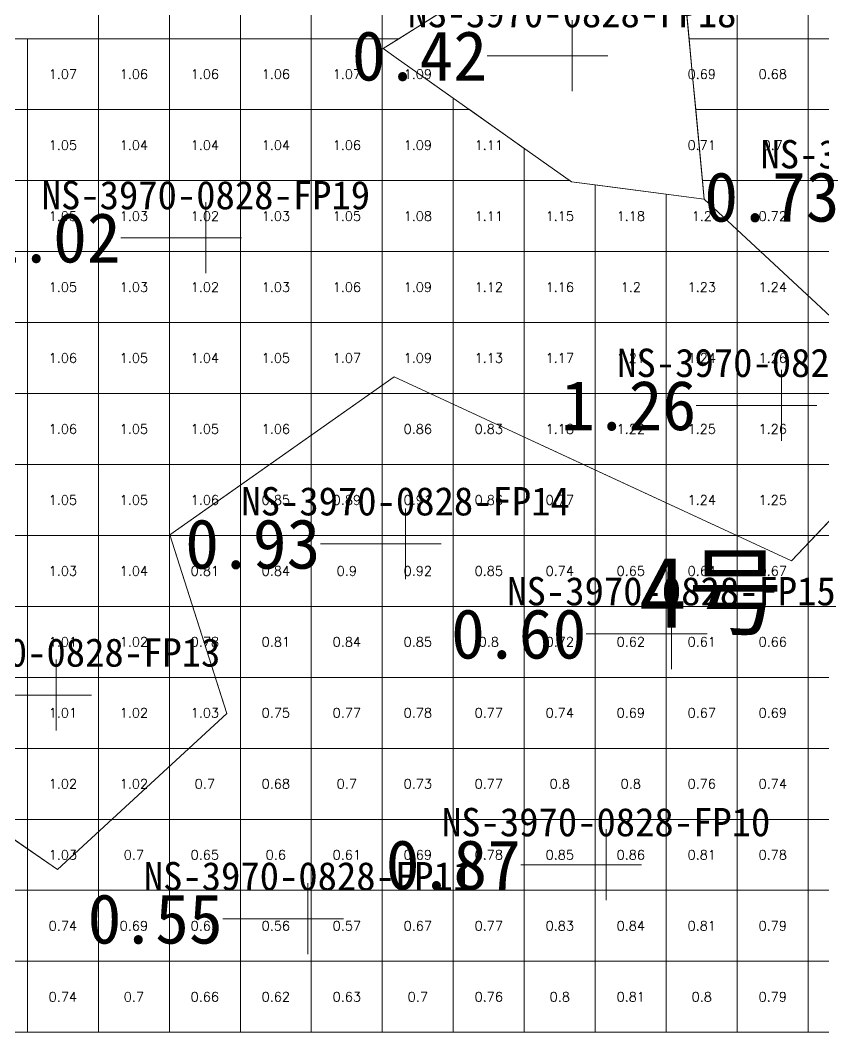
# Model space of a CAD drawing. Header units: inches. Extents: x 469759 to 470079, y 4349683 to 4349873.
# Drawn here: x 469988.03 to 469999.35, y 4349702.59 to 4349716.81 of the extents above; entities that cross this region are included whole.
import ezdxf
from ezdxf.enums import TextEntityAlignment as Align

# ---------------------------------------------------------------- set-up
doc = ezdxf.new("R2010")
doc.units = ezdxf.units.IN
doc.header["$MEASUREMENT"] = 0
for name, color, linetype, lineweight in [('0.500-1.000', 7, 'Continuous', 0), ('1.000-1.500', 7, 'Continuous', 0), ('孔口文字', 7, 'Continuous', 0), ('点', 7, 'Continuous', 0), ('爆区方格网', 7, 'Continuous', 0), ('线条', 7, 'Continuous', 0), ('钻孔', 7, 'Continuous', 0)]:
    doc.layers.add(name, color=color, linetype=linetype, lineweight=lineweight)
doc.styles.add('3dmine_textStyle_1', font='txt.shx', dxfattribs={"height": 1, "bigfont": 'gbcbig.shx'})
doc.styles.add('3dmine_textStyle_3', font='SimSun.ttf', dxfattribs={"height": 1})

msp = doc.modelspace()

# ---------------------------------------------------------------- hatches: boundary and pattern name
at = {"layer": '钻孔', "linetype": 'Continuous', "lineweight": 0, "true_color": 0x808080, "extrusion": (0, 1, 0)}
msp.add_hatch(color=8, dxfattribs=at).paths.add_polyline_path([(-469996.81, 3959.722), (-469995.81, 3959.722), (-469995.81, 3970.722), (-469996.81, 3970.722)], flags=0)
at = {"layer": '钻孔', "linetype": 'Continuous', "lineweight": 0, "true_color": 0x0000ff, "extrusion": (0, 1, 0)}
for points in [[(-469991.649, 3959.77), (-469990.649, 3959.77), (-469990.649, 3970.77), (-469991.649, 3970.77)], [(-469999.756, 3959.548), (-469998.756, 3959.548), (-469998.756, 3970.548), (-469999.756, 3970.548)], [(-469989.539, 3959.628), (-469988.539, 3959.628), (-469988.539, 3970.628), (-469989.539, 3970.628)]]:
    msp.add_hatch(color=5, dxfattribs=at).paths.add_polyline_path(points, flags=0)
at = {"layer": '钻孔', "linetype": 'Continuous', "lineweight": 0, "true_color": 0x00ffff, "extrusion": (0, 1, 0)}
for points in [[(-469994.462, 3959.731), (-469993.462, 3959.731), (-469993.462, 3970.731), (-469994.462, 3970.731)], [(-469998.208, 3959.633), (-469997.208, 3959.633), (-469997.208, 3970.633), (-469998.208, 3970.633)], [(-469997.287, 3960.377), (-469996.287, 3960.377), (-469996.287, 3970.377), (-469997.287, 3970.377)], [(-469993.087, 3959.664), (-469992.087, 3959.664), (-469992.087, 3970.664), (-469993.087, 3970.664)]]:
    msp.add_hatch(color=4, dxfattribs=at).paths.add_polyline_path(points, flags=0)

# ---------------------------------------------------------------- linework, layer by layer
at = {"layer": '0.500-1.000', "color": 4, "linetype": 'Continuous', "lineweight": 0, "true_color": 0x00ffff}
msp.add_lwpolyline([(469978.742, 4349698.281), (469980.154, 4349702.694), (469981.009, 4349705.366), (469982.742, 4349711.814), (469985.267, 4349707.116), (469988.107, 4349705.148), (469988.558, 4349704.836), (469990.942, 4349707.038), (469990.864, 4349707.283), (469990.139, 4349709.552), (469993.3, 4349711.78), (469995.933, 4349710.561), (469998.897, 4349709.188), (470000.187, 4349710.546), (470000.892, 4349711.288), (469997.67, 4349714.286), (469997.501, 4349716.07), (469997.307, 4349718.121), (469996.76, 4349719.232), (469994.803, 4349723.2), (469997.774, 4349724.997), (470000.469, 4349723.908), (470003.514, 4349725.713), (470004.352, 4349723.499)], dxfattribs=at)
at = {"layer": '1.000-1.500', "color": 5, "linetype": 'Continuous', "lineweight": 0, "true_color": 0x0000ff}
msp.add_lwpolyline([(469995.839, 4349718.091), (469993.144, 4349716.406), (469993.327, 4349716.277), (469995.366, 4349714.835), (469995.8, 4349714.527), (469997.67, 4349714.286), (470000.892, 4349711.288), (469998.897, 4349709.188), (469994.336, 4349711.301), (469993.3, 4349711.78), (469990.902, 4349710.09), (469990.139, 4349709.552), (469990.942, 4349707.038), (469988.558, 4349704.836), (469985.267, 4349707.116), (469984.751, 4349708.076), (469982.742, 4349711.814), (469984.963, 4349716.86)], dxfattribs=at)
at = {"layer": '点', "color": 138, "linetype": 'Continuous', "lineweight": 0, "true_color": 0x004c4c}
for points, elevation in [([(469995.81, 4349715.805), (469995.81, 4349716.805)], 3970.722), ([(469996.31, 4349716.305), (469995.31, 4349716.305)], 3970.722), ([(469990.649, 4349713.241), (469990.649, 4349714.241)], 3970.77), ([(469991.149, 4349713.741), (469990.149, 4349713.741)], 3970.77), ([(469998.756, 4349710.878), (469998.756, 4349711.878)], 3970.548), ([(469999.256, 4349711.378), (469998.256, 4349711.378)], 3970.548), ([(469993.462, 4349708.927), (469993.462, 4349709.927)], 3970.731), ([(469993.962, 4349709.427), (469992.962, 4349709.427)], 3970.731), ([(469997.208, 4349707.66), (469997.208, 4349708.66)], 3970.633), ([(469997.708, 4349708.16), (469996.708, 4349708.16)], 3970.633), ([(469988.539, 4349706.796), (469988.539, 4349707.796)], 3970.628), ([(469989.039, 4349707.296), (469988.039, 4349707.296)], 3970.628), ([(469996.287, 4349704.406), (469996.287, 4349705.406)], 3970.377), ([(469996.787, 4349704.906), (469995.787, 4349704.906)], 3970.377), ([(469992.087, 4349703.644), (469992.087, 4349704.644)], 3970.664), ([(469992.587, 4349704.144), (469991.587, 4349704.144)], 3970.664)]:
    msp.add_lwpolyline(points, dxfattribs=dict(at, elevation=elevation))
at = {"layer": '爆区方格网', "color": 5, "linetype": 'Continuous', "lineweight": 0, "true_color": 0x0000ff, "elevation": 3971.003}
for points in [[(469990.134, 4349716.545), (469989.134, 4349716.545), (469989.134, 4349717.545), (469990.134, 4349717.545), (469990.134, 4349716.545)], [(469991.134, 4349716.545), (469990.134, 4349716.545), (469990.134, 4349717.545), (469991.134, 4349717.545), (469991.134, 4349716.545)], [(469992.134, 4349716.545), (469991.134, 4349716.545), (469991.134, 4349717.545), (469992.134, 4349717.545), (469992.134, 4349716.545)], [(469993.134, 4349716.545), (469992.134, 4349716.545), (469992.134, 4349717.545), (469993.134, 4349717.545), (469993.134, 4349716.545)], [(469994.134, 4349717.025), (469993.366, 4349716.545), (469993.134, 4349716.545), (469993.134, 4349717.545), (469994.134, 4349717.545), (469994.134, 4349717.025)], [(469988.134, 4349715.545), (469987.134, 4349715.545), (469987.134, 4349716.545), (469988.134, 4349716.545), (469988.134, 4349715.545)], [(469989.134, 4349715.545), (469988.134, 4349715.545), (469988.134, 4349716.545), (469989.134, 4349716.545), (469989.134, 4349715.545)], [(469990.134, 4349715.545), (469989.134, 4349715.545), (469989.134, 4349716.545), (469990.134, 4349716.545), (469990.134, 4349715.545)], [(469991.134, 4349715.545), (469990.134, 4349715.545), (469990.134, 4349716.545), (469991.134, 4349716.545), (469991.134, 4349715.545)], [(469992.134, 4349715.545), (469991.134, 4349715.545), (469991.134, 4349716.545), (469992.134, 4349716.545), (469992.134, 4349715.545)], [(469993.134, 4349715.545), (469992.134, 4349715.545), (469992.134, 4349716.545), (469993.134, 4349716.545), (469993.134, 4349715.545)], [(469993.144, 4349716.406), (469993.327, 4349716.277), (469994.134, 4349715.706), (469994.134, 4349715.545), (469993.134, 4349715.545), (469993.134, 4349716.545), (469993.366, 4349716.545), (469993.144, 4349716.406)], [(469988.134, 4349714.545), (469987.134, 4349714.545), (469987.134, 4349715.545), (469988.134, 4349715.545), (469988.134, 4349714.545)], [(469989.134, 4349714.545), (469988.134, 4349714.545), (469988.134, 4349715.545), (469989.134, 4349715.545), (469989.134, 4349714.545)], [(469990.134, 4349714.545), (469989.134, 4349714.545), (469989.134, 4349715.545), (469990.134, 4349715.545), (469990.134, 4349714.545)], [(469991.134, 4349714.545), (469990.134, 4349714.545), (469990.134, 4349715.545), (469991.134, 4349715.545), (469991.134, 4349714.545)], [(469992.134, 4349714.545), (469991.134, 4349714.545), (469991.134, 4349715.545), (469992.134, 4349715.545), (469992.134, 4349714.545)], [(469993.134, 4349714.545), (469992.134, 4349714.545), (469992.134, 4349715.545), (469993.134, 4349715.545), (469993.134, 4349714.545)], [(469994.134, 4349714.545), (469993.134, 4349714.545), (469993.134, 4349715.545), (469994.134, 4349715.545), (469994.134, 4349714.545)], [(469995.134, 4349714.998), (469995.134, 4349714.545), (469994.134, 4349714.545), (469994.134, 4349715.545), (469994.362, 4349715.545), (469995.134, 4349714.998)], [(469988.134, 4349713.545), (469987.134, 4349713.545), (469987.134, 4349714.545), (469988.134, 4349714.545), (469988.134, 4349713.545)], [(469989.134, 4349713.545), (469988.134, 4349713.545), (469988.134, 4349714.545), (469989.134, 4349714.545), (469989.134, 4349713.545)], [(469990.134, 4349713.545), (469989.134, 4349713.545), (469989.134, 4349714.545), (469990.134, 4349714.545), (469990.134, 4349713.545)], [(469991.134, 4349713.545), (469990.134, 4349713.545), (469990.134, 4349714.545), (469991.134, 4349714.545), (469991.134, 4349713.545)], [(469992.134, 4349713.545), (469991.134, 4349713.545), (469991.134, 4349714.545), (469992.134, 4349714.545), (469992.134, 4349713.545)], [(469993.134, 4349713.545), (469992.134, 4349713.545), (469992.134, 4349714.545), (469993.134, 4349714.545), (469993.134, 4349713.545)], [(469994.134, 4349713.545), (469993.134, 4349713.545), (469993.134, 4349714.545), (469994.134, 4349714.545), (469994.134, 4349713.545)], [(469995.134, 4349713.545), (469994.134, 4349713.545), (469994.134, 4349714.545), (469995.134, 4349714.545), (469995.134, 4349713.545)], [(469995.8, 4349714.527), (469996.134, 4349714.484), (469996.134, 4349713.545), (469995.134, 4349713.545), (469995.134, 4349714.545), (469995.775, 4349714.545), (469995.8, 4349714.527)], [(469998.134, 4349713.545), (469997.134, 4349713.545), (469997.134, 4349714.355), (469997.67, 4349714.286), (469997.646, 4349714.545), (469998.134, 4349714.545), (469998.134, 4349713.545)], [(469997.134, 4349714.355), (469997.134, 4349713.545), (469996.134, 4349713.545), (469996.134, 4349714.484), (469997.134, 4349714.355)], [(469988.134, 4349712.545), (469987.134, 4349712.545), (469987.134, 4349713.545), (469988.134, 4349713.545), (469988.134, 4349712.545)], [(469989.134, 4349712.545), (469988.134, 4349712.545), (469988.134, 4349713.545), (469989.134, 4349713.545), (469989.134, 4349712.545)], [(469990.134, 4349712.545), (469989.134, 4349712.545), (469989.134, 4349713.545), (469990.134, 4349713.545), (469990.134, 4349712.545)], [(469991.134, 4349712.545), (469990.134, 4349712.545), (469990.134, 4349713.545), (469991.134, 4349713.545), (469991.134, 4349712.545)], [(469992.134, 4349712.545), (469991.134, 4349712.545), (469991.134, 4349713.545), (469992.134, 4349713.545), (469992.134, 4349712.545)], [(469993.134, 4349712.545), (469992.134, 4349712.545), (469992.134, 4349713.545), (469993.134, 4349713.545), (469993.134, 4349712.545)], [(469994.134, 4349712.545), (469993.134, 4349712.545), (469993.134, 4349713.545), (469994.134, 4349713.545), (469994.134, 4349712.545)], [(469995.134, 4349712.545), (469994.134, 4349712.545), (469994.134, 4349713.545), (469995.134, 4349713.545), (469995.134, 4349712.545)], [(469996.134, 4349712.545), (469995.134, 4349712.545), (469995.134, 4349713.545), (469996.134, 4349713.545), (469996.134, 4349712.545)], [(469997.134, 4349712.545), (469996.134, 4349712.545), (469996.134, 4349713.545), (469997.134, 4349713.545), (469997.134, 4349712.545)], [(469998.134, 4349712.545), (469997.134, 4349712.545), (469997.134, 4349713.545), (469998.134, 4349713.545), (469998.134, 4349712.545)], [(469999.134, 4349712.545), (469998.134, 4349712.545), (469998.134, 4349713.545), (469999.134, 4349713.545), (469999.134, 4349712.545)], [(469988.134, 4349711.545), (469987.134, 4349711.545), (469987.134, 4349712.545), (469988.134, 4349712.545), (469988.134, 4349711.545)], [(469989.134, 4349711.545), (469988.134, 4349711.545), (469988.134, 4349712.545), (469989.134, 4349712.545), (469989.134, 4349711.545)], [(469990.134, 4349711.545), (469989.134, 4349711.545), (469989.134, 4349712.545), (469990.134, 4349712.545), (469990.134, 4349711.545)], [(469991.134, 4349711.545), (469990.134, 4349711.545), (469990.134, 4349712.545), (469991.134, 4349712.545), (469991.134, 4349711.545)], [(469992.134, 4349711.545), (469991.134, 4349711.545), (469991.134, 4349712.545), (469992.134, 4349712.545), (469992.134, 4349711.545)], [(469993.134, 4349711.545), (469992.134, 4349711.545), (469992.134, 4349712.545), (469993.134, 4349712.545), (469993.134, 4349711.545)], [(469994.134, 4349711.545), (469993.134, 4349711.545), (469993.134, 4349712.545), (469994.134, 4349712.545), (469994.134, 4349711.545)], [(469995.134, 4349711.545), (469994.134, 4349711.545), (469994.134, 4349712.545), (469995.134, 4349712.545), (469995.134, 4349711.545)], [(469996.134, 4349711.545), (469995.134, 4349711.545), (469995.134, 4349712.545), (469996.134, 4349712.545), (469996.134, 4349711.545)], [(469997.134, 4349711.545), (469996.134, 4349711.545), (469996.134, 4349712.545), (469997.134, 4349712.545), (469997.134, 4349711.545)], [(469998.134, 4349711.545), (469997.134, 4349711.545), (469997.134, 4349712.545), (469998.134, 4349712.545), (469998.134, 4349711.545)], [(469999.134, 4349711.545), (469998.134, 4349711.545), (469998.134, 4349712.545), (469999.134, 4349712.545), (469999.134, 4349711.545)], [(470000.134, 4349711.545), (469999.134, 4349711.545), (469999.134, 4349712.545), (470000.134, 4349712.545), (470000.134, 4349711.545)], [(469988.134, 4349710.545), (469987.134, 4349710.545), (469987.134, 4349711.545), (469988.134, 4349711.545), (469988.134, 4349710.545)], [(469989.134, 4349710.545), (469988.134, 4349710.545), (469988.134, 4349711.545), (469989.134, 4349711.545), (469989.134, 4349710.545)], [(469990.134, 4349710.545), (469989.134, 4349710.545), (469989.134, 4349711.545), (469990.134, 4349711.545), (469990.134, 4349710.545)], [(469991.134, 4349710.545), (469990.134, 4349710.545), (469990.134, 4349711.545), (469991.134, 4349711.545), (469991.134, 4349710.545)], [(469992.134, 4349710.545), (469991.134, 4349710.545), (469991.134, 4349711.545), (469992.134, 4349711.545), (469992.134, 4349710.545)], [(469996.134, 4349710.545), (469995.134, 4349710.545), (469995.134, 4349711.545), (469996.134, 4349711.545), (469996.134, 4349710.545)], [(469997.134, 4349710.545), (469996.134, 4349710.545), (469996.134, 4349711.545), (469997.134, 4349711.545), (469997.134, 4349710.545)], [(469998.134, 4349710.545), (469997.134, 4349710.545), (469997.134, 4349711.545), (469998.134, 4349711.545), (469998.134, 4349710.545)], [(469999.134, 4349710.545), (469998.134, 4349710.545), (469998.134, 4349711.545), (469999.134, 4349711.545), (469999.134, 4349710.545)], [(470000.134, 4349710.545), (469999.134, 4349710.545), (469999.134, 4349711.545), (470000.134, 4349711.545), (470000.134, 4349710.545)], [(469988.134, 4349709.545), (469987.134, 4349709.545), (469987.134, 4349710.545), (469988.134, 4349710.545), (469988.134, 4349709.545)], [(469989.134, 4349709.545), (469988.134, 4349709.545), (469988.134, 4349710.545), (469989.134, 4349710.545), (469989.134, 4349709.545)], [(469990.134, 4349709.545), (469989.134, 4349709.545), (469989.134, 4349710.545), (469990.134, 4349710.545), (469990.134, 4349709.545)], [(469991.134, 4349709.545), (469990.134, 4349709.545), (469990.134, 4349710.545), (469991.134, 4349710.545), (469991.134, 4349709.545)], [(469998.134, 4349709.545), (469997.134, 4349709.545), (469997.134, 4349710.545), (469998.134, 4349710.545), (469998.134, 4349709.545)], [(469999.134, 4349709.545), (469998.134, 4349709.545), (469998.134, 4349710.545), (469999.134, 4349710.545), (469999.134, 4349709.545)], [(470000.134, 4349709.545), (469999.134, 4349709.545), (469999.134, 4349710.545), (470000.134, 4349710.545), (470000.134, 4349709.545)], [(469988.134, 4349708.545), (469987.134, 4349708.545), (469987.134, 4349709.545), (469988.134, 4349709.545), (469988.134, 4349708.545)], [(469989.134, 4349708.545), (469988.134, 4349708.545), (469988.134, 4349709.545), (469989.134, 4349709.545), (469989.134, 4349708.545)], [(469990.134, 4349708.545), (469989.134, 4349708.545), (469989.134, 4349709.545), (469990.134, 4349709.545), (469990.134, 4349708.545)], [(469988.134, 4349707.545), (469987.134, 4349707.545), (469987.134, 4349708.545), (469988.134, 4349708.545), (469988.134, 4349707.545)], [(469989.134, 4349707.545), (469988.134, 4349707.545), (469988.134, 4349708.545), (469989.134, 4349708.545), (469989.134, 4349707.545)], [(469990.134, 4349707.545), (469989.134, 4349707.545), (469989.134, 4349708.545), (469990.134, 4349708.545), (469990.134, 4349707.545)], [(469988.134, 4349706.545), (469987.134, 4349706.545), (469987.134, 4349707.545), (469988.134, 4349707.545), (469988.134, 4349706.545)], [(469989.134, 4349706.545), (469988.134, 4349706.545), (469988.134, 4349707.545), (469989.134, 4349707.545), (469989.134, 4349706.545)], [(469990.134, 4349706.545), (469989.134, 4349706.545), (469989.134, 4349707.545), (469990.134, 4349707.545), (469990.134, 4349706.545)], [(469991.134, 4349706.545), (469990.134, 4349706.545), (469990.134, 4349707.545), (469991.134, 4349707.545), (469991.134, 4349706.545)], [(469988.134, 4349705.545), (469987.134, 4349705.545), (469987.134, 4349706.545), (469988.134, 4349706.545), (469988.134, 4349705.545)], [(469989.134, 4349705.545), (469988.134, 4349705.545), (469988.134, 4349706.545), (469989.134, 4349706.545), (469989.134, 4349705.545)], [(469990.134, 4349705.545), (469989.134, 4349705.545), (469989.134, 4349706.545), (469990.134, 4349706.545), (469990.134, 4349705.545)], [(469989.134, 4349704.545), (469988.134, 4349704.545), (469988.134, 4349705.545), (469989.134, 4349705.545), (469989.134, 4349704.545)]]:
    msp.add_lwpolyline(points, dxfattribs=at)
at = {"layer": '爆区方格网', "color": 4, "linetype": 'Continuous', "lineweight": 0, "true_color": 0x00ffff, "elevation": 3969.894}
for points in [[(469998.134, 4349716.545), (469997.456, 4349716.545), (469997.362, 4349717.545), (469998.134, 4349717.545), (469998.134, 4349716.545)], [(469999.134, 4349716.545), (469998.134, 4349716.545), (469998.134, 4349717.545), (469999.134, 4349717.545), (469999.134, 4349716.545)], [(470000.134, 4349716.545), (469999.134, 4349716.545), (469999.134, 4349717.545), (470000.134, 4349717.545), (470000.134, 4349716.545)], [(469998.134, 4349715.545), (469997.551, 4349715.545), (469997.501, 4349716.07), (469997.456, 4349716.545), (469998.134, 4349716.545), (469998.134, 4349715.545)], [(469999.134, 4349715.545), (469998.134, 4349715.545), (469998.134, 4349716.545), (469999.134, 4349716.545), (469999.134, 4349715.545)], [(470000.134, 4349715.545), (469999.134, 4349715.545), (469999.134, 4349716.545), (470000.134, 4349716.545), (470000.134, 4349715.545)], [(469998.134, 4349714.545), (469997.646, 4349714.545), (469997.551, 4349715.545), (469998.134, 4349715.545), (469998.134, 4349714.545)], [(469999.134, 4349714.545), (469998.134, 4349714.545), (469998.134, 4349715.545), (469999.134, 4349715.545), (469999.134, 4349714.545)], [(470000.134, 4349714.545), (469999.134, 4349714.545), (469999.134, 4349715.545), (470000.134, 4349715.545), (470000.134, 4349714.545)], [(469999.134, 4349713.545), (469998.134, 4349713.545), (469998.134, 4349714.545), (469999.134, 4349714.545), (469999.134, 4349713.545)], [(470000.134, 4349713.545), (469999.134, 4349713.545), (469999.134, 4349714.545), (470000.134, 4349714.545), (470000.134, 4349713.545)], [(469994.134, 4349710.545), (469993.134, 4349710.545), (469993.134, 4349711.545), (469994.134, 4349711.545), (469994.134, 4349710.545)], [(469995.134, 4349710.545), (469994.134, 4349710.545), (469994.134, 4349711.545), (469995.134, 4349711.545), (469995.134, 4349710.545)], [(469992.134, 4349709.545), (469991.134, 4349709.545), (469991.134, 4349710.545), (469992.134, 4349710.545), (469992.134, 4349709.545)], [(469993.134, 4349709.545), (469992.134, 4349709.545), (469992.134, 4349710.545), (469993.134, 4349710.545), (469993.134, 4349709.545)], [(469994.134, 4349709.545), (469993.134, 4349709.545), (469993.134, 4349710.545), (469994.134, 4349710.545), (469994.134, 4349709.545)], [(469995.134, 4349709.545), (469994.134, 4349709.545), (469994.134, 4349710.545), (469995.134, 4349710.545), (469995.134, 4349709.545)], [(469996.134, 4349709.545), (469995.134, 4349709.545), (469995.134, 4349710.545), (469996.134, 4349710.545), (469996.134, 4349709.545)], [(469991.134, 4349708.545), (469990.134, 4349708.545), (469990.134, 4349709.545), (469991.134, 4349709.545), (469991.134, 4349708.545)], [(469992.134, 4349708.545), (469991.134, 4349708.545), (469991.134, 4349709.545), (469992.134, 4349709.545), (469992.134, 4349708.545)], [(469993.134, 4349708.545), (469992.134, 4349708.545), (469992.134, 4349709.545), (469993.134, 4349709.545), (469993.134, 4349708.545)], [(469994.134, 4349708.545), (469993.134, 4349708.545), (469993.134, 4349709.545), (469994.134, 4349709.545), (469994.134, 4349708.545)], [(469995.134, 4349708.545), (469994.134, 4349708.545), (469994.134, 4349709.545), (469995.134, 4349709.545), (469995.134, 4349708.545)], [(469996.134, 4349708.545), (469995.134, 4349708.545), (469995.134, 4349709.545), (469996.134, 4349709.545), (469996.134, 4349708.545)], [(469997.134, 4349708.545), (469996.134, 4349708.545), (469996.134, 4349709.545), (469997.134, 4349709.545), (469997.134, 4349708.545)], [(469998.134, 4349708.545), (469997.134, 4349708.545), (469997.134, 4349709.545), (469998.134, 4349709.545), (469998.134, 4349708.545)], [(469999.134, 4349708.545), (469998.134, 4349708.545), (469998.134, 4349709.545), (469999.134, 4349709.545), (469999.134, 4349708.545)], [(470000.134, 4349708.545), (469999.134, 4349708.545), (469999.134, 4349709.545), (470000.134, 4349709.545), (470000.134, 4349708.545)], [(469991.134, 4349707.545), (469990.134, 4349707.545), (469990.134, 4349708.545), (469991.134, 4349708.545), (469991.134, 4349707.545)], [(469992.134, 4349707.545), (469991.134, 4349707.545), (469991.134, 4349708.545), (469992.134, 4349708.545), (469992.134, 4349707.545)], [(469993.134, 4349707.545), (469992.134, 4349707.545), (469992.134, 4349708.545), (469993.134, 4349708.545), (469993.134, 4349707.545)], [(469994.134, 4349707.545), (469993.134, 4349707.545), (469993.134, 4349708.545), (469994.134, 4349708.545), (469994.134, 4349707.545)], [(469995.134, 4349707.545), (469994.134, 4349707.545), (469994.134, 4349708.545), (469995.134, 4349708.545), (469995.134, 4349707.545)], [(469996.134, 4349707.545), (469995.134, 4349707.545), (469995.134, 4349708.545), (469996.134, 4349708.545), (469996.134, 4349707.545)], [(469997.134, 4349707.545), (469996.134, 4349707.545), (469996.134, 4349708.545), (469997.134, 4349708.545), (469997.134, 4349707.545)], [(469998.134, 4349707.545), (469997.134, 4349707.545), (469997.134, 4349708.545), (469998.134, 4349708.545), (469998.134, 4349707.545)], [(469999.134, 4349707.545), (469998.134, 4349707.545), (469998.134, 4349708.545), (469999.134, 4349708.545), (469999.134, 4349707.545)], [(470000.134, 4349707.545), (469999.134, 4349707.545), (469999.134, 4349708.545), (470000.134, 4349708.545), (470000.134, 4349707.545)], [(469992.134, 4349706.545), (469991.134, 4349706.545), (469991.134, 4349707.545), (469992.134, 4349707.545), (469992.134, 4349706.545)], [(469993.134, 4349706.545), (469992.134, 4349706.545), (469992.134, 4349707.545), (469993.134, 4349707.545), (469993.134, 4349706.545)], [(469994.134, 4349706.545), (469993.134, 4349706.545), (469993.134, 4349707.545), (469994.134, 4349707.545), (469994.134, 4349706.545)], [(469995.134, 4349706.545), (469994.134, 4349706.545), (469994.134, 4349707.545), (469995.134, 4349707.545), (469995.134, 4349706.545)], [(469996.134, 4349706.545), (469995.134, 4349706.545), (469995.134, 4349707.545), (469996.134, 4349707.545), (469996.134, 4349706.545)], [(469997.134, 4349706.545), (469996.134, 4349706.545), (469996.134, 4349707.545), (469997.134, 4349707.545), (469997.134, 4349706.545)], [(469998.134, 4349706.545), (469997.134, 4349706.545), (469997.134, 4349707.545), (469998.134, 4349707.545), (469998.134, 4349706.545)], [(469999.134, 4349706.545), (469998.134, 4349706.545), (469998.134, 4349707.545), (469999.134, 4349707.545), (469999.134, 4349706.545)], [(470000.134, 4349706.545), (469999.134, 4349706.545), (469999.134, 4349707.545), (470000.134, 4349707.545), (470000.134, 4349706.545)], [(469991.134, 4349705.545), (469990.134, 4349705.545), (469990.134, 4349706.545), (469991.134, 4349706.545), (469991.134, 4349705.545)], [(469992.134, 4349705.545), (469991.134, 4349705.545), (469991.134, 4349706.545), (469992.134, 4349706.545), (469992.134, 4349705.545)], [(469993.134, 4349705.545), (469992.134, 4349705.545), (469992.134, 4349706.545), (469993.134, 4349706.545), (469993.134, 4349705.545)], [(469994.134, 4349705.545), (469993.134, 4349705.545), (469993.134, 4349706.545), (469994.134, 4349706.545), (469994.134, 4349705.545)], [(469995.134, 4349705.545), (469994.134, 4349705.545), (469994.134, 4349706.545), (469995.134, 4349706.545), (469995.134, 4349705.545)], [(469996.134, 4349705.545), (469995.134, 4349705.545), (469995.134, 4349706.545), (469996.134, 4349706.545), (469996.134, 4349705.545)], [(469997.134, 4349705.545), (469996.134, 4349705.545), (469996.134, 4349706.545), (469997.134, 4349706.545), (469997.134, 4349705.545)], [(469998.134, 4349705.545), (469997.134, 4349705.545), (469997.134, 4349706.545), (469998.134, 4349706.545), (469998.134, 4349705.545)], [(469999.134, 4349705.545), (469998.134, 4349705.545), (469998.134, 4349706.545), (469999.134, 4349706.545), (469999.134, 4349705.545)], [(470000.134, 4349705.545), (469999.134, 4349705.545), (469999.134, 4349706.545), (470000.134, 4349706.545), (470000.134, 4349705.545)], [(469988.134, 4349704.545), (469987.134, 4349704.545), (469987.134, 4349705.545), (469988.134, 4349705.545), (469988.134, 4349704.545)], [(469990.134, 4349704.545), (469989.134, 4349704.545), (469989.134, 4349705.545), (469990.134, 4349705.545), (469990.134, 4349704.545)], [(469991.134, 4349704.545), (469990.134, 4349704.545), (469990.134, 4349705.545), (469991.134, 4349705.545), (469991.134, 4349704.545)], [(469992.134, 4349704.545), (469991.134, 4349704.545), (469991.134, 4349705.545), (469992.134, 4349705.545), (469992.134, 4349704.545)], [(469993.134, 4349704.545), (469992.134, 4349704.545), (469992.134, 4349705.545), (469993.134, 4349705.545), (469993.134, 4349704.545)], [(469994.134, 4349704.545), (469993.134, 4349704.545), (469993.134, 4349705.545), (469994.134, 4349705.545), (469994.134, 4349704.545)], [(469995.134, 4349704.545), (469994.134, 4349704.545), (469994.134, 4349705.545), (469995.134, 4349705.545), (469995.134, 4349704.545)], [(469996.134, 4349704.545), (469995.134, 4349704.545), (469995.134, 4349705.545), (469996.134, 4349705.545), (469996.134, 4349704.545)], [(469997.134, 4349704.545), (469996.134, 4349704.545), (469996.134, 4349705.545), (469997.134, 4349705.545), (469997.134, 4349704.545)], [(469998.134, 4349704.545), (469997.134, 4349704.545), (469997.134, 4349705.545), (469998.134, 4349705.545), (469998.134, 4349704.545)], [(469999.134, 4349704.545), (469998.134, 4349704.545), (469998.134, 4349705.545), (469999.134, 4349705.545), (469999.134, 4349704.545)], [(470000.134, 4349704.545), (469999.134, 4349704.545), (469999.134, 4349705.545), (470000.134, 4349705.545), (470000.134, 4349704.545)], [(469988.134, 4349703.545), (469987.134, 4349703.545), (469987.134, 4349704.545), (469988.134, 4349704.545), (469988.134, 4349703.545)], [(469989.134, 4349703.545), (469988.134, 4349703.545), (469988.134, 4349704.545), (469989.134, 4349704.545), (469989.134, 4349703.545)], [(469990.134, 4349703.545), (469989.134, 4349703.545), (469989.134, 4349704.545), (469990.134, 4349704.545), (469990.134, 4349703.545)], [(469991.134, 4349703.545), (469990.134, 4349703.545), (469990.134, 4349704.545), (469991.134, 4349704.545), (469991.134, 4349703.545)], [(469992.134, 4349703.545), (469991.134, 4349703.545), (469991.134, 4349704.545), (469992.134, 4349704.545), (469992.134, 4349703.545)], [(469993.134, 4349703.545), (469992.134, 4349703.545), (469992.134, 4349704.545), (469993.134, 4349704.545), (469993.134, 4349703.545)], [(469994.134, 4349703.545), (469993.134, 4349703.545), (469993.134, 4349704.545), (469994.134, 4349704.545), (469994.134, 4349703.545)], [(469995.134, 4349703.545), (469994.134, 4349703.545), (469994.134, 4349704.545), (469995.134, 4349704.545), (469995.134, 4349703.545)], [(469996.134, 4349703.545), (469995.134, 4349703.545), (469995.134, 4349704.545), (469996.134, 4349704.545), (469996.134, 4349703.545)], [(469997.134, 4349703.545), (469996.134, 4349703.545), (469996.134, 4349704.545), (469997.134, 4349704.545), (469997.134, 4349703.545)], [(469998.134, 4349703.545), (469997.134, 4349703.545), (469997.134, 4349704.545), (469998.134, 4349704.545), (469998.134, 4349703.545)], [(469999.134, 4349703.545), (469998.134, 4349703.545), (469998.134, 4349704.545), (469999.134, 4349704.545), (469999.134, 4349703.545)], [(470000.134, 4349703.545), (469999.134, 4349703.545), (469999.134, 4349704.545), (470000.134, 4349704.545), (470000.134, 4349703.545)], [(469988.134, 4349702.545), (469987.134, 4349702.545), (469987.134, 4349703.545), (469988.134, 4349703.545), (469988.134, 4349702.545)], [(469989.134, 4349702.545), (469988.134, 4349702.545), (469988.134, 4349703.545), (469989.134, 4349703.545), (469989.134, 4349702.545)], [(469990.134, 4349702.545), (469989.134, 4349702.545), (469989.134, 4349703.545), (469990.134, 4349703.545), (469990.134, 4349702.545)], [(469991.134, 4349702.545), (469990.134, 4349702.545), (469990.134, 4349703.545), (469991.134, 4349703.545), (469991.134, 4349702.545)], [(469992.134, 4349702.545), (469991.134, 4349702.545), (469991.134, 4349703.545), (469992.134, 4349703.545), (469992.134, 4349702.545)], [(469993.134, 4349702.545), (469992.134, 4349702.545), (469992.134, 4349703.545), (469993.134, 4349703.545), (469993.134, 4349702.545)], [(469994.134, 4349702.545), (469993.134, 4349702.545), (469993.134, 4349703.545), (469994.134, 4349703.545), (469994.134, 4349702.545)], [(469995.134, 4349702.545), (469994.134, 4349702.545), (469994.134, 4349703.545), (469995.134, 4349703.545), (469995.134, 4349702.545)], [(469996.134, 4349702.545), (469995.134, 4349702.545), (469995.134, 4349703.545), (469996.134, 4349703.545), (469996.134, 4349702.545)], [(469997.134, 4349702.545), (469996.134, 4349702.545), (469996.134, 4349703.545), (469997.134, 4349703.545), (469997.134, 4349702.545)], [(469998.134, 4349702.545), (469997.134, 4349702.545), (469997.134, 4349703.545), (469998.134, 4349703.545), (469998.134, 4349702.545)], [(469999.134, 4349702.545), (469998.134, 4349702.545), (469998.134, 4349703.545), (469999.134, 4349703.545), (469999.134, 4349702.545)], [(470000.134, 4349702.545), (469999.134, 4349702.545), (469999.134, 4349703.545), (470000.134, 4349703.545), (470000.134, 4349702.545)]]:
    msp.add_lwpolyline(points, dxfattribs=at)
at = {"layer": '线条', "color": 138, "linetype": 'Continuous', "lineweight": 0, "true_color": 0x004c4c}
for points, elevation in [([(469995.81, 4349716.305), (469995.81, 4349716.305), (469995.81, 4349716.305)], 3970.722), ([(469990.649, 4349713.741), (469990.649, 4349713.741), (469990.649, 4349713.741)], 3970.77), ([(469998.756, 4349711.378), (469998.756, 4349711.378), (469998.756, 4349711.378)], 3970.548), ([(469993.462, 4349709.427), (469993.462, 4349709.427), (469993.462, 4349709.427)], 3970.731), ([(469997.208, 4349708.16), (469997.208, 4349708.16), (469997.208, 4349708.16)], 3970.633), ([(469988.539, 4349707.296), (469988.539, 4349707.296), (469988.539, 4349707.296)], 3970.628), ([(469996.287, 4349704.906), (469996.287, 4349704.906), (469996.287, 4349704.906)], 3970.377), ([(469992.087, 4349704.144), (469992.087, 4349704.144), (469992.087, 4349704.144)], 3970.664)]:
    msp.add_lwpolyline(points, dxfattribs=dict(at, elevation=elevation))
at = {"layer": '钻孔', "color": 8, "linetype": 'Continuous', "lineweight": 0, "true_color": 0x808080}
for elevation in [3970.722, 3959.722]:
    msp.add_lwpolyline([(469995.81, 4349716.305), (469994.61, 4349716.305)], dxfattribs=dict(at, elevation=elevation))
at = {"layer": '钻孔', "color": 5, "linetype": 'Continuous', "lineweight": 0, "true_color": 0x0000ff}
for points, elevation in [([(469990.649, 4349713.741), (469989.449, 4349713.741)], 3970.77), ([(469990.649, 4349713.741), (469989.449, 4349713.741)], 3959.77), ([(469998.756, 4349711.378), (469997.556, 4349711.378)], 3970.548), ([(469998.756, 4349711.378), (469997.556, 4349711.378)], 3959.548), ([(469988.539, 4349707.296), (469987.339, 4349707.296)], 3970.628), ([(469988.539, 4349707.296), (469987.339, 4349707.296)], 3959.628)]:
    msp.add_lwpolyline(points, dxfattribs=dict(at, elevation=elevation))
at = {"layer": '钻孔', "color": 4, "linetype": 'Continuous', "lineweight": 0, "true_color": 0x00ffff}
for points, elevation in [([(469993.462, 4349709.427), (469992.262, 4349709.427)], 3970.731), ([(469993.462, 4349709.427), (469992.262, 4349709.427)], 3959.731), ([(469997.208, 4349708.16), (469996.008, 4349708.16)], 3970.633), ([(469997.208, 4349708.16), (469996.008, 4349708.16)], 3959.633), ([(469996.287, 4349704.906), (469995.087, 4349704.906)], 3970.377), ([(469996.287, 4349704.906), (469995.087, 4349704.906)], 3960.377), ([(469992.087, 4349704.144), (469990.887, 4349704.144)], 3970.664), ([(469992.087, 4349704.144), (469990.887, 4349704.144)], 3959.664)]:
    msp.add_lwpolyline(points, dxfattribs=dict(at, elevation=elevation))

# ---------------------------------------------------------------- texts
at = {"color": 5, "linetype": 'Continuous', "lineweight": 0, "true_color": 0x0000ff, "style": '3dmine_textStyle_1'}
for s, p in [('1.07', (469988.634, 4349716.045, 3971.003)), ('1.06', (469989.634, 4349716.045, 3971.003)), ('1.06', (469990.634, 4349716.045, 3971.003)), ('1.06', (469991.634, 4349716.045, 3971.003)), ('1.07', (469992.634, 4349716.045, 3971.003)), ('1.09', (469993.634, 4349716.045, 3971.003)), ('1.05', (469988.634, 4349715.045, 3971.003)), ('1.04', (469989.634, 4349715.045, 3971.003)), ('1.04', (469990.634, 4349715.045, 3971.003)), ('1.04', (469991.634, 4349715.045, 3971.003)), ('1.06', (469992.634, 4349715.045, 3971.003)), ('1.09', (469993.634, 4349715.045, 3971.003)), ('1.11', (469994.634, 4349715.045, 3971.003)), ('1.05', (469988.634, 4349714.045, 3971.003)), ('1.03', (469989.634, 4349714.045, 3971.003)), ('1.02', (469990.634, 4349714.045, 3971.003)), ('1.03', (469991.634, 4349714.045, 3971.003)), ('1.05', (469992.634, 4349714.045, 3971.003)), ('1.08', (469993.634, 4349714.045, 3971.003)), ('1.11', (469994.634, 4349714.045, 3971.003)), ('1.15', (469995.634, 4349714.045, 3971.003)), ('1.18', (469996.634, 4349714.045, 3971.003)), ('1.2', (469997.634, 4349714.045, 3971.003)), ('1.05', (469988.634, 4349713.045, 3971.003)), ('1.03', (469989.634, 4349713.045, 3971.003)), ('1.02', (469990.634, 4349713.045, 3971.003)), ('1.03', (469991.634, 4349713.045, 3971.003)), ('1.06', (469992.634, 4349713.045, 3971.003)), ('1.09', (469993.634, 4349713.045, 3971.003)), ('1.12', (469994.634, 4349713.045, 3971.003)), ('1.16', (469995.634, 4349713.045, 3971.003)), ('1.2', (469996.634, 4349713.045, 3971.003)), ('1.23', (469997.634, 4349713.045, 3971.003)), ('1.24', (469998.634, 4349713.045, 3971.003)), ('1.06', (469988.634, 4349712.045, 3971.003)), ('1.05', (469989.634, 4349712.045, 3971.003)), ('1.04', (469990.634, 4349712.045, 3971.003)), ('1.05', (469991.634, 4349712.045, 3971.003)), ('1.07', (469992.634, 4349712.045, 3971.003)), ('1.09', (469993.634, 4349712.045, 3971.003)), ('1.13', (469994.634, 4349712.045, 3971.003)), ('1.17', (469995.634, 4349712.045, 3971.003)), ('1.21', (469996.634, 4349712.045, 3971.003)), ('1.24', (469997.634, 4349712.045, 3971.003)), ('1.26', (469998.634, 4349712.045, 3971.003)), ('1.06', (469988.634, 4349711.045, 3971.003)), ('1.05', (469989.634, 4349711.045, 3971.003)), ('1.05', (469990.634, 4349711.045, 3971.003)), ('1.06', (469991.634, 4349711.045, 3971.003)), ('1.18', (469995.634, 4349711.045, 3971.003)), ('1.22', (469996.634, 4349711.045, 3971.003)), ('1.25', (469997.634, 4349711.045, 3971.003)), ('1.26', (469998.634, 4349711.045, 3971.003)), ('1.05', (469988.634, 4349710.045, 3971.003)), ('1.05', (469989.634, 4349710.045, 3971.003)), ('1.06', (469990.634, 4349710.045, 3971.003)), ('1.24', (469997.634, 4349710.045, 3971.003)), ('1.25', (469998.634, 4349710.045, 3971.003)), ('1.03', (469988.634, 4349709.045, 3971.003)), ('1.04', (469989.634, 4349709.045, 3971.003)), ('1.01', (469988.634, 4349708.045, 3971.003)), ('1.02', (469989.634, 4349708.045, 3971.003)), ('1.01', (469988.634, 4349707.045, 3971.003)), ('1.02', (469989.634, 4349707.045, 3971.003)), ('1.03', (469990.634, 4349707.045, 3971.003)), ('1.02', (469988.634, 4349706.045, 3971.003)), ('1.02', (469989.634, 4349706.045, 3971.003)), ('1.03', (469988.634, 4349705.045, 3971.003))]:
    msp.add_text(s, height=0.1333, dxfattribs=at).set_placement(p, align=Align.MIDDLE_CENTER)
at = {"color": 4, "linetype": 'Continuous', "lineweight": 0, "true_color": 0x00ffff, "style": '3dmine_textStyle_1'}
for s, p in [('0.69', (469997.634, 4349716.045, 3969.894)), ('0.68', (469998.634, 4349716.045, 3969.894)), ('0.71', (469997.634, 4349715.045, 3969.894)), ('0.7', (469998.634, 4349715.045, 3969.894)), ('0.72', (469998.634, 4349714.045, 3969.894)), ('0.86', (469993.634, 4349711.045, 3969.894)), ('0.83', (469994.634, 4349711.045, 3969.894)), ('0.85', (469991.634, 4349710.045, 3969.894)), ('0.89', (469992.634, 4349710.045, 3969.894)), ('0.91', (469993.634, 4349710.045, 3969.894)), ('0.86', (469994.634, 4349710.045, 3969.894)), ('0.77', (469995.634, 4349710.045, 3969.894)), ('0.81', (469990.634, 4349709.045, 3969.894)), ('0.84', (469991.634, 4349709.045, 3969.894)), ('0.9', (469992.634, 4349709.045, 3969.894)), ('0.92', (469993.634, 4349709.045, 3969.894)), ('0.85', (469994.634, 4349709.045, 3969.894)), ('0.74', (469995.634, 4349709.045, 3969.894)), ('0.65', (469996.634, 4349709.045, 3969.894)), ('0.64', (469997.634, 4349709.045, 3969.894)), ('0.67', (469998.634, 4349709.045, 3969.894)), ('0.78', (469990.634, 4349708.045, 3969.894)), ('0.81', (469991.634, 4349708.045, 3969.894)), ('0.84', (469992.634, 4349708.045, 3969.894)), ('0.85', (469993.634, 4349708.045, 3969.894)), ('0.8', (469994.634, 4349708.045, 3969.894)), ('0.72', (469995.634, 4349708.045, 3969.894)), ('0.62', (469996.634, 4349708.045, 3969.894)), ('0.61', (469997.634, 4349708.045, 3969.894)), ('0.66', (469998.634, 4349708.045, 3969.894)), ('0.75', (469991.634, 4349707.045, 3969.894)), ('0.77', (469992.634, 4349707.045, 3969.894)), ('0.78', (469993.634, 4349707.045, 3969.894)), ('0.77', (469994.634, 4349707.045, 3969.894)), ('0.74', (469995.634, 4349707.045, 3969.894)), ('0.69', (469996.634, 4349707.045, 3969.894)), ('0.67', (469997.634, 4349707.045, 3969.894)), ('0.69', (469998.634, 4349707.045, 3969.894)), ('0.7', (469990.634, 4349706.045, 3969.894)), ('0.68', (469991.634, 4349706.045, 3969.894)), ('0.7', (469992.634, 4349706.045, 3969.894)), ('0.73', (469993.634, 4349706.045, 3969.894)), ('0.77', (469994.634, 4349706.045, 3969.894)), ('0.8', (469995.634, 4349706.045, 3969.894)), ('0.8', (469996.634, 4349706.045, 3969.894)), ('0.76', (469997.634, 4349706.045, 3969.894)), ('0.74', (469998.634, 4349706.045, 3969.894)), ('0.7', (469989.634, 4349705.045, 3969.894)), ('0.65', (469990.634, 4349705.045, 3969.894)), ('0.6', (469991.634, 4349705.045, 3969.894)), ('0.61', (469992.634, 4349705.045, 3969.894)), ('0.69', (469993.634, 4349705.045, 3969.894)), ('0.78', (469994.634, 4349705.045, 3969.894)), ('0.85', (469995.634, 4349705.045, 3969.894)), ('0.86', (469996.634, 4349705.045, 3969.894)), ('0.81', (469997.634, 4349705.045, 3969.894)), ('0.78', (469998.634, 4349705.045, 3969.894)), ('0.74', (469988.634, 4349704.045, 3969.894)), ('0.69', (469989.634, 4349704.045, 3969.894)), ('0.63', (469990.634, 4349704.045, 3969.894)), ('0.56', (469991.634, 4349704.045, 3969.894)), ('0.57', (469992.634, 4349704.045, 3969.894)), ('0.67', (469993.634, 4349704.045, 3969.894)), ('0.77', (469994.634, 4349704.045, 3969.894)), ('0.83', (469995.634, 4349704.045, 3969.894)), ('0.84', (469996.634, 4349704.045, 3969.894)), ('0.81', (469997.634, 4349704.045, 3969.894)), ('0.79', (469998.634, 4349704.045, 3969.894)), ('0.74', (469988.634, 4349703.045, 3969.894)), ('0.7', (469989.634, 4349703.045, 3969.894)), ('0.66', (469990.634, 4349703.045, 3969.894)), ('0.62', (469991.634, 4349703.045, 3969.894)), ('0.63', (469992.634, 4349703.045, 3969.894)), ('0.7', (469993.634, 4349703.045, 3969.894)), ('0.76', (469994.634, 4349703.045, 3969.894)), ('0.8', (469995.634, 4349703.045, 3969.894)), ('0.81', (469996.634, 4349703.045, 3969.894)), ('0.8', (469997.634, 4349703.045, 3969.894)), ('0.79', (469998.634, 4349703.045, 3969.894))]:
    msp.add_text(s, height=0.1333, dxfattribs=at).set_placement(p, align=Align.MIDDLE_CENTER)
at = {"color": 7, "linetype": 'Continuous', "lineweight": 0, "style": '3dmine_textStyle_3'}
msp.add_text('4号', height=1, dxfattribs=at).set_placement((469996.744, 4349708.246, 1985.923))
at = {"layer": '孔口文字', "color": 138, "linetype": 'Continuous', "lineweight": 0, "true_color": 0x004c4c, "style": '3dmine_textStyle_3'}
for s, p in [('NS-3970-0828-FP18', (469995.81, 4349716.705, 3970.722)), ('NS-3970-0828-FP17', (470000.775, 4349714.717, 3970.865)), ('NS-3970-0828-FP19', (469990.649, 4349714.141, 3970.77)), ('NS-3970-0828-FP16', (469998.756, 4349711.778, 3970.548)), ('NS-3970-0828-FP14', (469993.462, 4349709.827, 3970.731)), ('NS-3970-0828-FP15', (469997.208, 4349708.56, 3970.633)), ('NS-3970-0828-FP13', (469988.539, 4349707.696, 3970.628)), ('NS-3970-0828-FP10', (469996.287, 4349705.306, 3970.377)), ('NS-3970-0828-FP11', (469992.087, 4349704.544, 3970.664))]:
    msp.add_text(s, height=0.4, dxfattribs=at).set_placement(p, align=Align.CENTER)
at = {"layer": '钻孔', "color": 8, "linetype": 'Continuous', "lineweight": 0, "true_color": 0x808080, "style": '3dmine_textStyle_3'}
msp.add_text('0.42', height=0.7, dxfattribs=at).set_placement((469994.61, 4349716.305, 3970.722), align=Align.MIDDLE_RIGHT)
at = {"layer": '钻孔', "color": 4, "linetype": 'Continuous', "lineweight": 0, "true_color": 0x00ffff, "style": '3dmine_textStyle_3'}
for s, p in [('0.73', (469999.575, 4349714.317, 3970.865)), ('0.93', (469992.262, 4349709.427, 3970.731)), ('0.60', (469996.008, 4349708.16, 3970.633)), ('0.87', (469995.087, 4349704.906, 3970.377)), ('0.55', (469990.887, 4349704.144, 3970.664))]:
    msp.add_text(s, height=0.7, dxfattribs=at).set_placement(p, align=Align.MIDDLE_RIGHT)
at = {"layer": '钻孔', "color": 5, "linetype": 'Continuous', "lineweight": 0, "true_color": 0x0000ff, "style": '3dmine_textStyle_3'}
for s, p in [('1.02', (469989.449, 4349713.741, 3970.77)), ('1.26', (469997.556, 4349711.378, 3970.548))]:
    msp.add_text(s, height=0.7, dxfattribs=at).set_placement(p, align=Align.MIDDLE_RIGHT)

doc.saveas('drawing.dxf')
